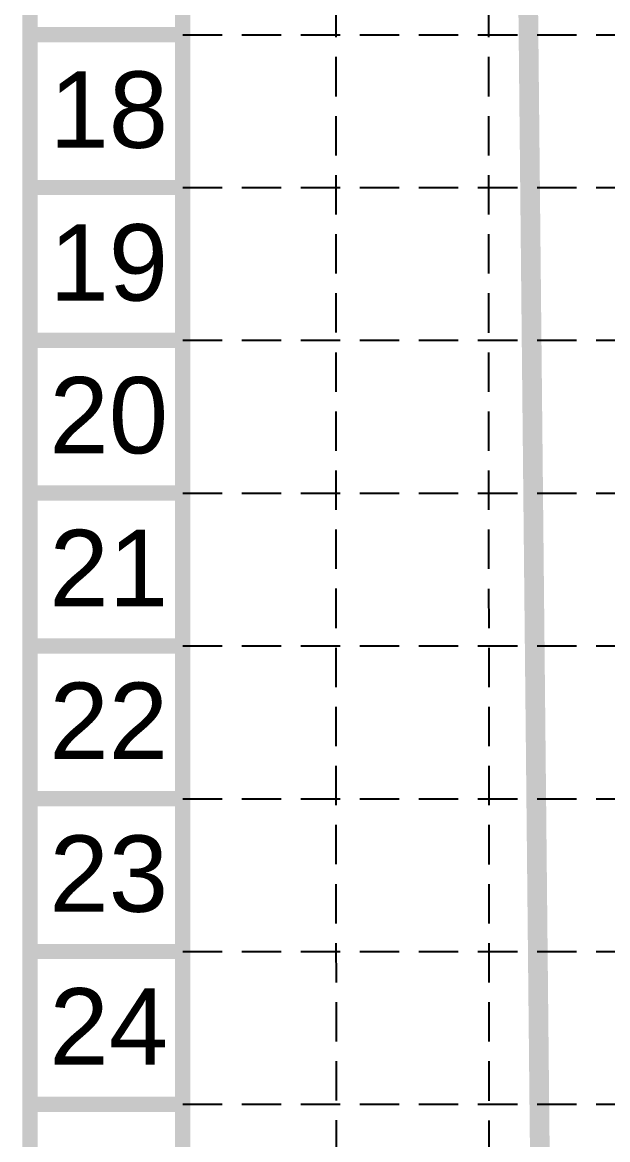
# Model space of a CAD drawing. Extents: x 218174 to 221286, y 216036 to 221010.
# Drawn here: x 218174 to 218471, y 219048 to 219616 of the extents above; entities that cross this region are included whole.
import ezdxf
from ezdxf.enums import TextEntityAlignment as Align

# ---------------------------------------------------------------- set-up
doc = ezdxf.new("R2010")
doc.units = 0
doc.header["$MEASUREMENT"] = 0
doc.linetypes.add('DASHED', pattern=[0.75, 0.5, -0.25])
for name, color, linetype in [('1 LIMITS OF DISTURBANCE', 1, 'DASHED'), ('BASE', 7, 'Continuous'), ('GRID', 251, 'DASHED')]:
    doc.layers.add(name, color=color, linetype=linetype)
doc.styles.get("Standard").update_dxf_attribs({"font": 'ARIAL.TTF'})

msp = doc.modelspace()

# ---------------------------------------------------------------- linework, layer by layer
at = {"layer": '1 LIMITS OF DISTURBANCE', "lineweight": 0, "ltscale": 50, "const_width": 10, "flags": 128}
msp.add_lwpolyline([(218444.48, 220364.21), (219055.86, 220366.68), (219055.86, 220772.77), (219285.09, 220772.77), (219285.09, 220791.73), (219318.86, 220791.73), (219318.86, 220759.52), (219391.6, 220758.44), (220987.67, 220731.11), (220986.72, 220286.81), (221023.27, 220286.81), (221023.27, 220226.92), (220988.46, 220226.92), (220988.46, 219086.78), (220977.79, 219041.68, 0.030001), (220966.36, 218975.98, 0.037041), (220958.74, 218777.01, -0.010186), (220966.04, 218302.62), (220199.58, 218302.62), (219982.39, 216800.02), (219977.59, 216762.84), (218877.47, 216761.93), (218945.29, 216986.66), (218954.77, 217018.06), (218971.37, 217065.45), (218954.8, 217122.23), (218977.98, 217150.64), (218953.28, 217263.47), (219000.17, 217274.27), (219042.08, 217384.33), (219013.34, 217433.37), (219061.23, 217463.28), (219069.38, 217505.31), (219032.49, 217553.62), (219010.69, 217581.68), (219077.04, 217902.02), (219154.34, 217909.69), (219184.19, 217879.87), (219210.36, 217907.07), (219196.66, 217984.86), (219196.27, 218037.76), (219218.31, 218088.12), (219287.6, 218144.45), (219303.46, 218163.23), (219276.22, 218217), (219308.55, 218249.65), (219362.55, 218227.74), (219407.83, 218356.01), (219624.54, 218350.18), (219618.32, 218768.33), (219580.03, 218772.49), (219581.69, 218810.76), (219618.32, 218809.92), (219616.56, 219036.75), (219553.42, 219045.16), (219530.27, 218997.84), (219491.33, 219015.72), (219509.22, 219059.88), (219452.39, 219092.48), (219322.88, 218925.19), (219168.58, 218724.48), (219101.4, 218550.2), (219137.97, 218518.16), (219105.87, 218463.43), (219082.64, 218238.56), (218854.72, 217964.36), (218635.51, 218283.53), (218444.62, 218285.59), (218423.58, 220363.65)], format="xyb", dxfattribs=at)
at = {"layer": 'BASE', "const_width": 7.76}
for points in [[(221281.66, 216039.95), (221281.66, 221005.89), (218177.95, 221005.89), (218177.95, 216039.95)], [(221204.07, 216117.54), (221204.07, 220928.3), (218255.54, 220928.3), (218255.54, 216117.54)]]:
    msp.add_lwpolyline(points, close=True, dxfattribs=at)
for points in [[(218255.54, 219609.22), (218177.95, 219609.22)], [(218255.54, 219531.63), (218177.95, 219531.63)], [(218255.54, 219454.03), (218177.95, 219454.03)], [(218255.54, 219376.44), (218177.95, 219376.44)], [(218255.54, 219298.85), (218177.95, 219298.85)], [(218255.54, 219221.26), (218177.95, 219221.26)], [(218255.54, 219143.66), (218177.95, 219143.66)], [(218255.54, 219066.07), (218177.95, 219066.07)]]:
    msp.add_lwpolyline(points, dxfattribs=at)
at = {"layer": 'GRID', "color": 253, "linetype": 'DASHED', "ltscale": 40}
for p, q in [((218333.84, 216427.93), (218333.42, 220925.38)), ((218411.76, 216427.91), (218410.8, 220925.35)), ((218255.54, 219609.22), (221204.07, 219609.22)), ((218255.54, 219531.63), (221204.07, 219531.63)), ((218255.54, 219454.03), (221204.07, 219454.03)), ((218255.54, 219376.44), (221204.07, 219376.44)), ((218255.54, 219298.85), (221204.07, 219298.85)), ((218255.54, 219221.26), (221204.07, 219221.26)), ((218255.54, 219143.66), (221204.07, 219143.66)), ((218255.54, 219066.07), (221204.07, 219066.07))]:
    msp.add_line(p, q, dxfattribs=at)

# ---------------------------------------------------------------- texts
at = {"layer": 'BASE'}
for s, p in [('18', (218217.99, 219571.18)), ('19', (218217.99, 219493.59)), ('20', (218217.99, 219416)), ('21', (218217.99, 219338.41)), ('22', (218217.99, 219260.81)), ('23', (218217.99, 219183.22)), ('24', (218217.99, 219105.63))]:
    msp.add_text(s, height=38.796, dxfattribs=at).set_placement(p, align=Align.MIDDLE_CENTER)

doc.saveas('drawing.dxf')
